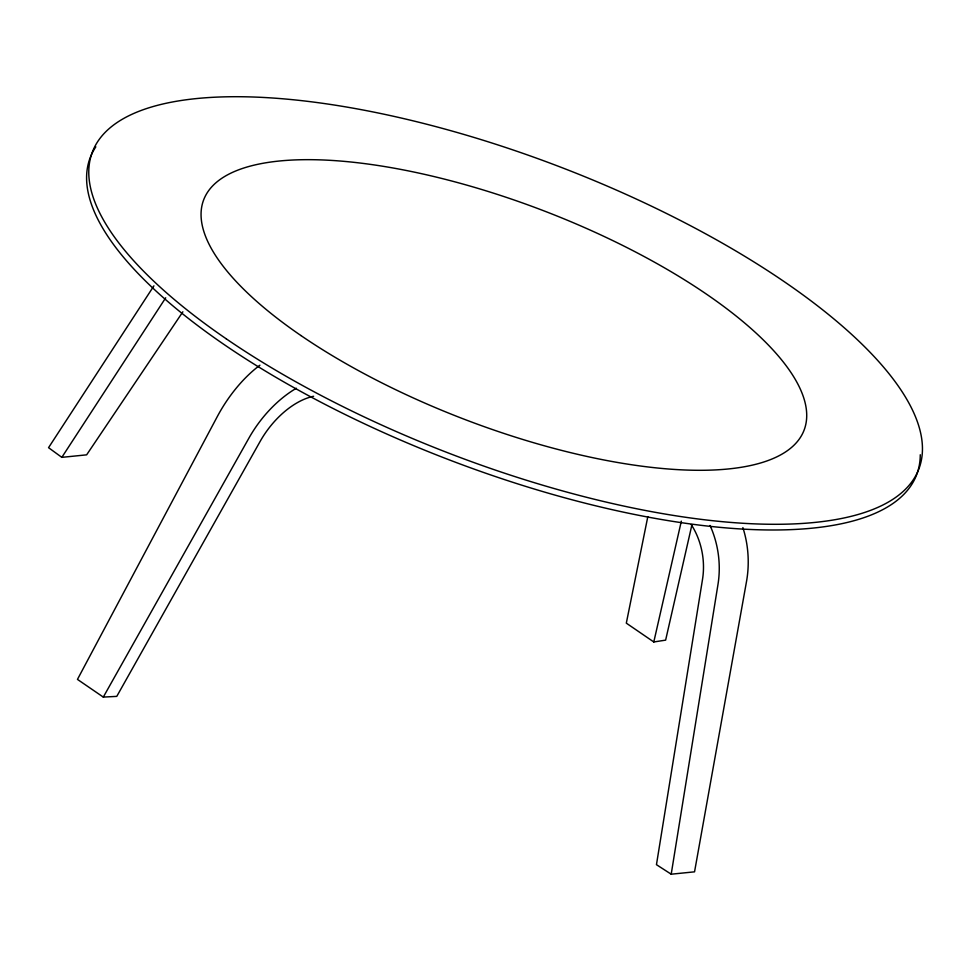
<?xml version="1.0" encoding="UTF-8"?>
<svg xmlns="http://www.w3.org/2000/svg" width="971" height="971" viewBox="0 0 971 971"><rect width="100%" height="100%" fill="white"/><g stroke="black" fill="none" stroke-linecap="round" stroke-linejoin="round"><path stroke-width="1.46" d="M742.876 527.605A84.611 62.666 86.9 0 1 746.505 581.556L694.544 871.837L671.204 874.203L717.982 584.445A84.611 67.909 81.2 0 0 710.044 525.469M647.815 516.669L626.319 623.151L653.799 641.965L665.633 640.132L691.935 524.765M653.799 641.965L681.339 521.148M259.912 365.217A84.611 41.061 -57.2 0 0 217.322 416.535L77.462 679.397L103.302 697.093L248.892 438.152A84.611 48.684 -53.9 0 1 296.349 388.254M153.928 285.826L48.55 447.68L61.828 457.353L86.637 454.841L182.876 311.788M61.828 457.353L165.713 297.794M103.302 697.093L116.775 696.377L260.107 441.465A65.081 37.444 -53.9 0 1 313.621 396.265M671.204 874.203L656.457 864.676L702.506 579.432A65.081 52.24 81.2 0 0 691.243 524.583M920.265 454.744A442.582 153.552 21 0 1 459.234 463.653A442.582 153.552 21 0 1 95.826 146.839M226.231 338.806A442.582 153.552 21 0 0 913.213 479.868A442.582 153.552 21 0 0 377.403 112.83A442.582 153.552 21 0 0 226.231 338.806M300.925 335.541A321.522 111.544 21 0 0 799.995 438.03A321.522 111.544 21 0 0 410.745 171.381A321.522 111.544 21 0 0 300.925 335.541"/></g></svg>
